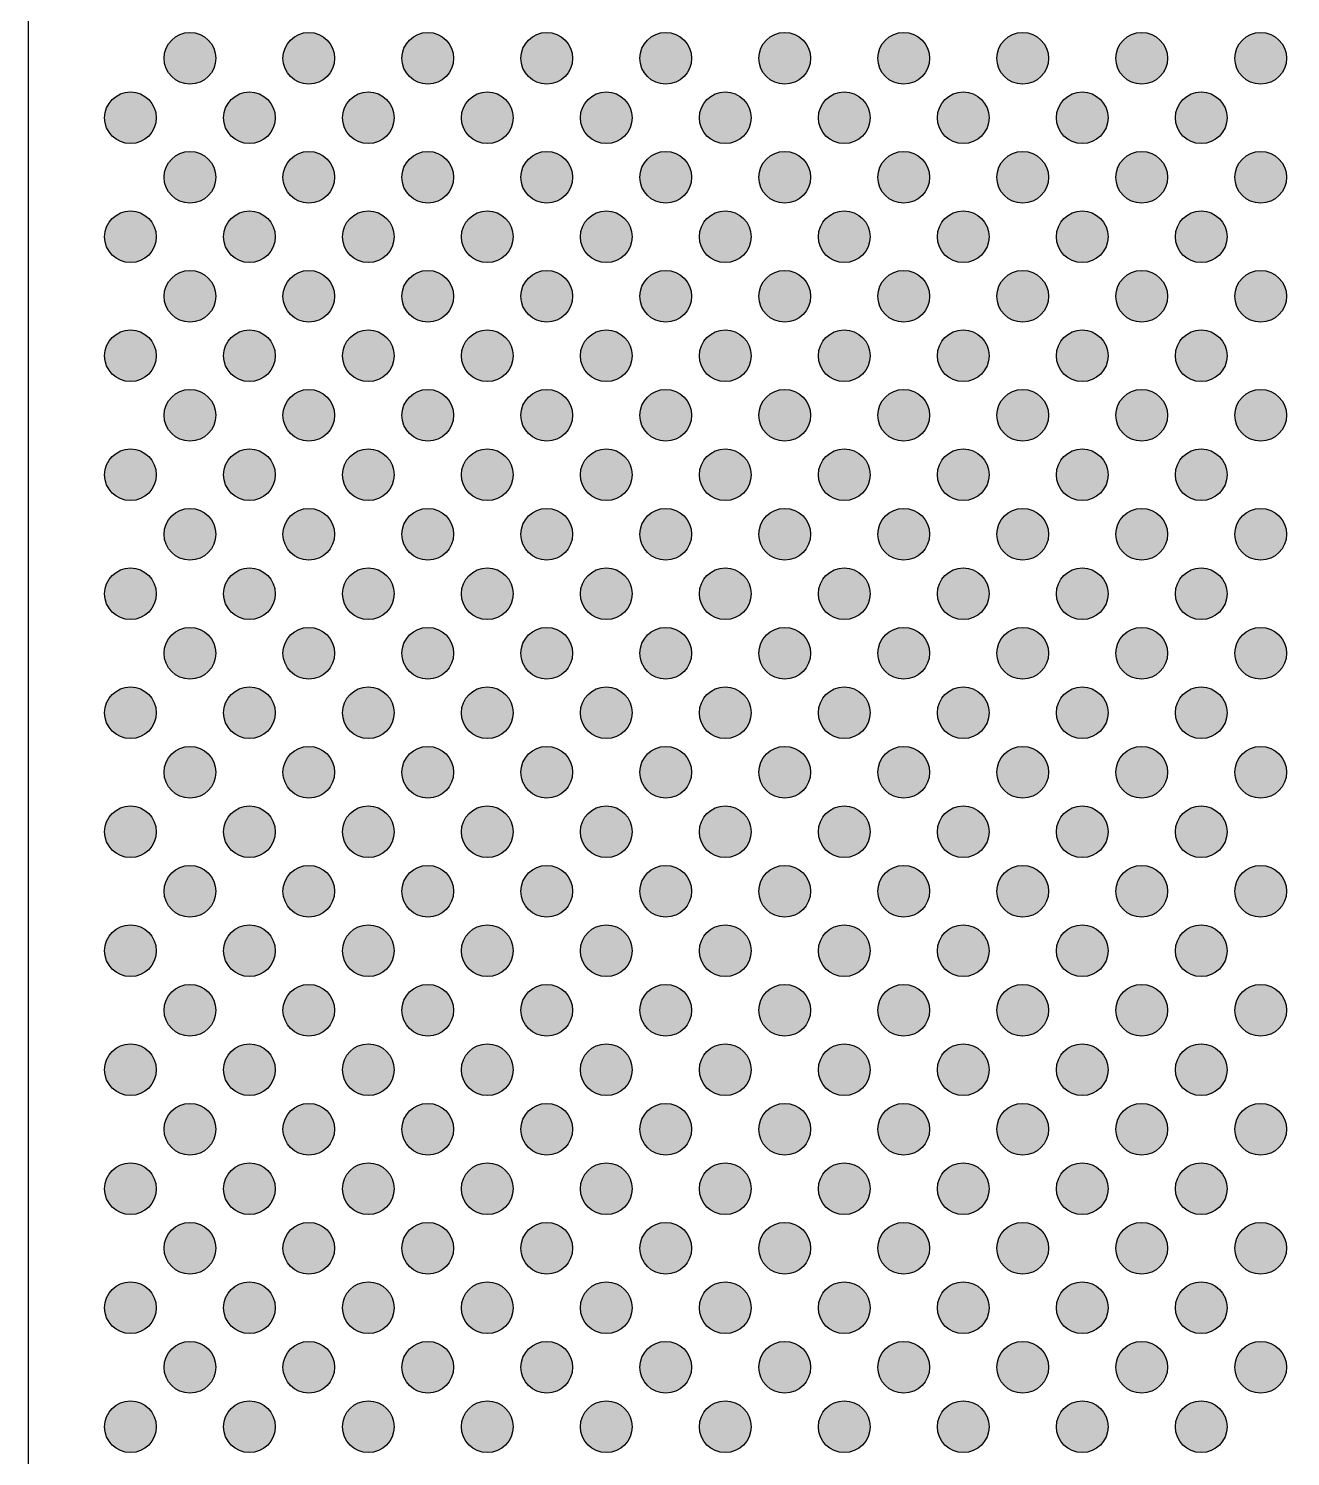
# Model space of a CAD drawing. Extents: x -42000 to 45000, y -40000 to 40000.
# Drawn here: x -26250 to -15750, y -10693 to 1186 of the extents above; entities that cross this region are included whole.
import ezdxf

# ---------------------------------------------------------------- set-up
doc = ezdxf.new("R2010")
doc.units = 0
doc.header["$MEASUREMENT"] = 0
doc.layers.add('PKG_OUTLINE', color=81, linetype='CONTINUOUS')
doc.layers.add('SOLDERMASK_PADS_BTM', color=12, linetype='CONTINUOUS')

msp = doc.modelspace()

# ---------------------------------------------------------------- hatches: boundary and pattern name
at = {"layer": 'SOLDERMASK_PADS_BTM'}
h = msp.add_hatch(color=256, dxfattribs=at)
edge = h.paths.add_edge_path()
edge.add_arc((-24907, 939), 215, 0, 360, ccw=False)
h = msp.add_hatch(color=256, dxfattribs=at)
edge = h.paths.add_edge_path()
edge.add_arc((-23918, 939), 215, 0, 360, ccw=False)
h = msp.add_hatch(color=256, dxfattribs=at)
edge = h.paths.add_edge_path()
edge.add_arc((-22928, 939), 215, 0, 360, ccw=False)
h = msp.add_hatch(color=256, dxfattribs=at)
edge = h.paths.add_edge_path()
edge.add_arc((-21938, 939), 215, 0, 360, ccw=False)
h = msp.add_hatch(color=256, dxfattribs=at)
edge = h.paths.add_edge_path()
edge.add_arc((-20948, 939), 215, 0, 360, ccw=False)
h = msp.add_hatch(color=256, dxfattribs=at)
edge = h.paths.add_edge_path()
edge.add_arc((-19958, 939), 215, 0, 360, ccw=False)
h = msp.add_hatch(color=256, dxfattribs=at)
edge = h.paths.add_edge_path()
edge.add_arc((-18968, 939), 215, 0, 360, ccw=False)
h = msp.add_hatch(color=256, dxfattribs=at)
edge = h.paths.add_edge_path()
edge.add_arc((-17978, 939), 215, 0, 360, ccw=False)
h = msp.add_hatch(color=256, dxfattribs=at)
edge = h.paths.add_edge_path()
edge.add_arc((-16988, 939), 215, 0, 360, ccw=False)
h = msp.add_hatch(color=256, dxfattribs=at)
edge = h.paths.add_edge_path()
edge.add_arc((-15998, 939), 215, 0, 360, ccw=False)
h = msp.add_hatch(color=256, dxfattribs=at)
edge = h.paths.add_edge_path()
edge.add_arc((-25402, 444), 215, 0, 360, ccw=False)
h = msp.add_hatch(color=256, dxfattribs=at)
edge = h.paths.add_edge_path()
edge.add_arc((-24412, 444), 215, 0, 360, ccw=False)
h = msp.add_hatch(color=256, dxfattribs=at)
edge = h.paths.add_edge_path()
edge.add_arc((-23423, 444), 215, 0, 360, ccw=False)
h = msp.add_hatch(color=256, dxfattribs=at)
edge = h.paths.add_edge_path()
edge.add_arc((-22433, 444), 215, 0, 360, ccw=False)
h = msp.add_hatch(color=256, dxfattribs=at)
edge = h.paths.add_edge_path()
edge.add_arc((-21443, 444), 215, 0, 360, ccw=False)
h = msp.add_hatch(color=256, dxfattribs=at)
edge = h.paths.add_edge_path()
edge.add_arc((-20453, 444), 215, 0, 360, ccw=False)
h = msp.add_hatch(color=256, dxfattribs=at)
edge = h.paths.add_edge_path()
edge.add_arc((-19463, 444), 215, 0, 360, ccw=False)
h = msp.add_hatch(color=256, dxfattribs=at)
edge = h.paths.add_edge_path()
edge.add_arc((-18473, 444), 215, 0, 360, ccw=False)
h = msp.add_hatch(color=256, dxfattribs=at)
edge = h.paths.add_edge_path()
edge.add_arc((-17483, 444), 215, 0, 360, ccw=False)
h = msp.add_hatch(color=256, dxfattribs=at)
edge = h.paths.add_edge_path()
edge.add_arc((-16493, 444), 215, 0, 360, ccw=False)
h = msp.add_hatch(color=256, dxfattribs=at)
edge = h.paths.add_edge_path()
edge.add_arc((-24907, -51), 215, 0, 360, ccw=False)
h = msp.add_hatch(color=256, dxfattribs=at)
edge = h.paths.add_edge_path()
edge.add_arc((-23918, -51), 215, 0, 360, ccw=False)
h = msp.add_hatch(color=256, dxfattribs=at)
edge = h.paths.add_edge_path()
edge.add_arc((-22928, -51), 215, 0, 360, ccw=False)
h = msp.add_hatch(color=256, dxfattribs=at)
edge = h.paths.add_edge_path()
edge.add_arc((-21938, -51), 215, 0, 360, ccw=False)
h = msp.add_hatch(color=256, dxfattribs=at)
edge = h.paths.add_edge_path()
edge.add_arc((-20948, -51), 215, 0, 360, ccw=False)
h = msp.add_hatch(color=256, dxfattribs=at)
edge = h.paths.add_edge_path()
edge.add_arc((-19958, -51), 215, 0, 360, ccw=False)
h = msp.add_hatch(color=256, dxfattribs=at)
edge = h.paths.add_edge_path()
edge.add_arc((-18968, -51), 215, 0, 360, ccw=False)
h = msp.add_hatch(color=256, dxfattribs=at)
edge = h.paths.add_edge_path()
edge.add_arc((-17978, -51), 215, 0, 360, ccw=False)
h = msp.add_hatch(color=256, dxfattribs=at)
edge = h.paths.add_edge_path()
edge.add_arc((-16988, -51), 215, 0, 360, ccw=False)
h = msp.add_hatch(color=256, dxfattribs=at)
edge = h.paths.add_edge_path()
edge.add_arc((-15998, -51), 215, 0, 360, ccw=False)
h = msp.add_hatch(color=256, dxfattribs=at)
edge = h.paths.add_edge_path()
edge.add_arc((-25402, -546), 215, 0, 360, ccw=False)
h = msp.add_hatch(color=256, dxfattribs=at)
edge = h.paths.add_edge_path()
edge.add_arc((-24412, -546), 215, 0, 360, ccw=False)
h = msp.add_hatch(color=256, dxfattribs=at)
edge = h.paths.add_edge_path()
edge.add_arc((-23423, -546), 215, 0, 360, ccw=False)
h = msp.add_hatch(color=256, dxfattribs=at)
edge = h.paths.add_edge_path()
edge.add_arc((-22433, -546), 215, 0, 360, ccw=False)
h = msp.add_hatch(color=256, dxfattribs=at)
edge = h.paths.add_edge_path()
edge.add_arc((-21443, -546), 215, 0, 360, ccw=False)
h = msp.add_hatch(color=256, dxfattribs=at)
edge = h.paths.add_edge_path()
edge.add_arc((-20453, -546), 215, 0, 360, ccw=False)
h = msp.add_hatch(color=256, dxfattribs=at)
edge = h.paths.add_edge_path()
edge.add_arc((-19463, -546), 215, 0, 360, ccw=False)
h = msp.add_hatch(color=256, dxfattribs=at)
edge = h.paths.add_edge_path()
edge.add_arc((-18473, -546), 215, 0, 360, ccw=False)
h = msp.add_hatch(color=256, dxfattribs=at)
edge = h.paths.add_edge_path()
edge.add_arc((-17483, -546), 215, 0, 360, ccw=False)
h = msp.add_hatch(color=256, dxfattribs=at)
edge = h.paths.add_edge_path()
edge.add_arc((-16493, -546), 215, 0, 360, ccw=False)
h = msp.add_hatch(color=256, dxfattribs=at)
edge = h.paths.add_edge_path()
edge.add_arc((-24907, -1041), 215, 0, 360, ccw=False)
h = msp.add_hatch(color=256, dxfattribs=at)
edge = h.paths.add_edge_path()
edge.add_arc((-23918, -1041), 215, 0, 360, ccw=False)
h = msp.add_hatch(color=256, dxfattribs=at)
edge = h.paths.add_edge_path()
edge.add_arc((-22928, -1041), 215, 0, 360, ccw=False)
h = msp.add_hatch(color=256, dxfattribs=at)
edge = h.paths.add_edge_path()
edge.add_arc((-21938, -1041), 215, 0, 360, ccw=False)
h = msp.add_hatch(color=256, dxfattribs=at)
edge = h.paths.add_edge_path()
edge.add_arc((-20948, -1041), 215, 0, 360, ccw=False)
h = msp.add_hatch(color=256, dxfattribs=at)
edge = h.paths.add_edge_path()
edge.add_arc((-19958, -1041), 215, 0, 360, ccw=False)
h = msp.add_hatch(color=256, dxfattribs=at)
edge = h.paths.add_edge_path()
edge.add_arc((-18968, -1041), 215, 0, 360, ccw=False)
h = msp.add_hatch(color=256, dxfattribs=at)
edge = h.paths.add_edge_path()
edge.add_arc((-17978, -1041), 215, 0, 360, ccw=False)
h = msp.add_hatch(color=256, dxfattribs=at)
edge = h.paths.add_edge_path()
edge.add_arc((-16988, -1041), 215, 0, 360, ccw=False)
h = msp.add_hatch(color=256, dxfattribs=at)
edge = h.paths.add_edge_path()
edge.add_arc((-15998, -1041), 215, 0, 360, ccw=False)
h = msp.add_hatch(color=256, dxfattribs=at)
edge = h.paths.add_edge_path()
edge.add_arc((-25402, -1536), 215, 0, 360, ccw=False)
h = msp.add_hatch(color=256, dxfattribs=at)
edge = h.paths.add_edge_path()
edge.add_arc((-24412, -1536), 215, 0, 360, ccw=False)
h = msp.add_hatch(color=256, dxfattribs=at)
edge = h.paths.add_edge_path()
edge.add_arc((-23423, -1536), 215, 0, 360, ccw=False)
h = msp.add_hatch(color=256, dxfattribs=at)
edge = h.paths.add_edge_path()
edge.add_arc((-22433, -1536), 215, 0, 360, ccw=False)
h = msp.add_hatch(color=256, dxfattribs=at)
edge = h.paths.add_edge_path()
edge.add_arc((-21443, -1536), 215, 0, 360, ccw=False)
h = msp.add_hatch(color=256, dxfattribs=at)
edge = h.paths.add_edge_path()
edge.add_arc((-20453, -1536), 215, 0, 360, ccw=False)
h = msp.add_hatch(color=256, dxfattribs=at)
edge = h.paths.add_edge_path()
edge.add_arc((-19463, -1536), 215, 0, 360, ccw=False)
h = msp.add_hatch(color=256, dxfattribs=at)
edge = h.paths.add_edge_path()
edge.add_arc((-18473, -1536), 215, 0, 360, ccw=False)
h = msp.add_hatch(color=256, dxfattribs=at)
edge = h.paths.add_edge_path()
edge.add_arc((-17483, -1536), 215, 0, 360, ccw=False)
h = msp.add_hatch(color=256, dxfattribs=at)
edge = h.paths.add_edge_path()
edge.add_arc((-16493, -1536), 215, 0, 360, ccw=False)
h = msp.add_hatch(color=256, dxfattribs=at)
edge = h.paths.add_edge_path()
edge.add_arc((-24907, -2031), 215, 0, 360, ccw=False)
h = msp.add_hatch(color=256, dxfattribs=at)
edge = h.paths.add_edge_path()
edge.add_arc((-23918, -2031), 215, 0, 360, ccw=False)
h = msp.add_hatch(color=256, dxfattribs=at)
edge = h.paths.add_edge_path()
edge.add_arc((-22928, -2031), 215, 0, 360, ccw=False)
h = msp.add_hatch(color=256, dxfattribs=at)
edge = h.paths.add_edge_path()
edge.add_arc((-21938, -2031), 215, 0, 360, ccw=False)
h = msp.add_hatch(color=256, dxfattribs=at)
edge = h.paths.add_edge_path()
edge.add_arc((-20948, -2031), 215, 0, 360, ccw=False)
h = msp.add_hatch(color=256, dxfattribs=at)
edge = h.paths.add_edge_path()
edge.add_arc((-19958, -2031), 215, 0, 360, ccw=False)
h = msp.add_hatch(color=256, dxfattribs=at)
edge = h.paths.add_edge_path()
edge.add_arc((-18968, -2031), 215, 0, 360, ccw=False)
h = msp.add_hatch(color=256, dxfattribs=at)
edge = h.paths.add_edge_path()
edge.add_arc((-17978, -2031), 215, 0, 360, ccw=False)
h = msp.add_hatch(color=256, dxfattribs=at)
edge = h.paths.add_edge_path()
edge.add_arc((-16988, -2031), 215, 0, 360, ccw=False)
h = msp.add_hatch(color=256, dxfattribs=at)
edge = h.paths.add_edge_path()
edge.add_arc((-15998, -2031), 215, 0, 360, ccw=False)
h = msp.add_hatch(color=256, dxfattribs=at)
edge = h.paths.add_edge_path()
edge.add_arc((-25402, -2526), 215, 0, 360, ccw=False)
h = msp.add_hatch(color=256, dxfattribs=at)
edge = h.paths.add_edge_path()
edge.add_arc((-24412, -2526), 215, 0, 360, ccw=False)
h = msp.add_hatch(color=256, dxfattribs=at)
edge = h.paths.add_edge_path()
edge.add_arc((-23423, -2526), 215, 0, 360, ccw=False)
h = msp.add_hatch(color=256, dxfattribs=at)
edge = h.paths.add_edge_path()
edge.add_arc((-22433, -2526), 215, 0, 360, ccw=False)
h = msp.add_hatch(color=256, dxfattribs=at)
edge = h.paths.add_edge_path()
edge.add_arc((-21443, -2526), 215, 0, 360, ccw=False)
h = msp.add_hatch(color=256, dxfattribs=at)
edge = h.paths.add_edge_path()
edge.add_arc((-20453, -2526), 215, 0, 360, ccw=False)
h = msp.add_hatch(color=256, dxfattribs=at)
edge = h.paths.add_edge_path()
edge.add_arc((-19463, -2526), 215, 0, 360, ccw=False)
h = msp.add_hatch(color=256, dxfattribs=at)
edge = h.paths.add_edge_path()
edge.add_arc((-18473, -2526), 215, 0, 360, ccw=False)
h = msp.add_hatch(color=256, dxfattribs=at)
edge = h.paths.add_edge_path()
edge.add_arc((-17483, -2526), 215, 0, 360, ccw=False)
h = msp.add_hatch(color=256, dxfattribs=at)
edge = h.paths.add_edge_path()
edge.add_arc((-16493, -2526), 215, 0, 360, ccw=False)
h = msp.add_hatch(color=256, dxfattribs=at)
edge = h.paths.add_edge_path()
edge.add_arc((-24907, -3021), 215, 0, 360, ccw=False)
h = msp.add_hatch(color=256, dxfattribs=at)
edge = h.paths.add_edge_path()
edge.add_arc((-23918, -3021), 215, 0, 360, ccw=False)
h = msp.add_hatch(color=256, dxfattribs=at)
edge = h.paths.add_edge_path()
edge.add_arc((-22928, -3021), 215, 0, 360, ccw=False)
h = msp.add_hatch(color=256, dxfattribs=at)
edge = h.paths.add_edge_path()
edge.add_arc((-21938, -3021), 215, 0, 360, ccw=False)
h = msp.add_hatch(color=256, dxfattribs=at)
edge = h.paths.add_edge_path()
edge.add_arc((-20948, -3021), 215, 0, 360, ccw=False)
h = msp.add_hatch(color=256, dxfattribs=at)
edge = h.paths.add_edge_path()
edge.add_arc((-19958, -3021), 215, 0, 360, ccw=False)
h = msp.add_hatch(color=256, dxfattribs=at)
edge = h.paths.add_edge_path()
edge.add_arc((-18968, -3021), 215, 0, 360, ccw=False)
h = msp.add_hatch(color=256, dxfattribs=at)
edge = h.paths.add_edge_path()
edge.add_arc((-17978, -3021), 215, 0, 360, ccw=False)
h = msp.add_hatch(color=256, dxfattribs=at)
edge = h.paths.add_edge_path()
edge.add_arc((-16988, -3021), 215, 0, 360, ccw=False)
h = msp.add_hatch(color=256, dxfattribs=at)
edge = h.paths.add_edge_path()
edge.add_arc((-15998, -3021), 215, 0, 360, ccw=False)
h = msp.add_hatch(color=256, dxfattribs=at)
edge = h.paths.add_edge_path()
edge.add_arc((-25402, -3516), 215, 0, 360, ccw=False)
h = msp.add_hatch(color=256, dxfattribs=at)
edge = h.paths.add_edge_path()
edge.add_arc((-24412, -3516), 215, 0, 360, ccw=False)
h = msp.add_hatch(color=256, dxfattribs=at)
edge = h.paths.add_edge_path()
edge.add_arc((-23423, -3516), 215, 0, 360, ccw=False)
h = msp.add_hatch(color=256, dxfattribs=at)
edge = h.paths.add_edge_path()
edge.add_arc((-22433, -3516), 215, 0, 360, ccw=False)
h = msp.add_hatch(color=256, dxfattribs=at)
edge = h.paths.add_edge_path()
edge.add_arc((-21443, -3516), 215, 0, 360, ccw=False)
h = msp.add_hatch(color=256, dxfattribs=at)
edge = h.paths.add_edge_path()
edge.add_arc((-20453, -3516), 215, 0, 360, ccw=False)
h = msp.add_hatch(color=256, dxfattribs=at)
edge = h.paths.add_edge_path()
edge.add_arc((-19463, -3516), 215, 0, 360, ccw=False)
h = msp.add_hatch(color=256, dxfattribs=at)
edge = h.paths.add_edge_path()
edge.add_arc((-18473, -3516), 215, 0, 360, ccw=False)
h = msp.add_hatch(color=256, dxfattribs=at)
edge = h.paths.add_edge_path()
edge.add_arc((-17483, -3516), 215, 0, 360, ccw=False)
h = msp.add_hatch(color=256, dxfattribs=at)
edge = h.paths.add_edge_path()
edge.add_arc((-16493, -3516), 215, 0, 360, ccw=False)
h = msp.add_hatch(color=256, dxfattribs=at)
edge = h.paths.add_edge_path()
edge.add_arc((-24907, -4011), 215, 0, 360, ccw=False)
h = msp.add_hatch(color=256, dxfattribs=at)
edge = h.paths.add_edge_path()
edge.add_arc((-23918, -4011), 215, 0, 360, ccw=False)
h = msp.add_hatch(color=256, dxfattribs=at)
edge = h.paths.add_edge_path()
edge.add_arc((-22928, -4011), 215, 0, 360, ccw=False)
h = msp.add_hatch(color=256, dxfattribs=at)
edge = h.paths.add_edge_path()
edge.add_arc((-21938, -4011), 215, 0, 360, ccw=False)
h = msp.add_hatch(color=256, dxfattribs=at)
edge = h.paths.add_edge_path()
edge.add_arc((-20948, -4011), 215, 0, 360, ccw=False)
h = msp.add_hatch(color=256, dxfattribs=at)
edge = h.paths.add_edge_path()
edge.add_arc((-19958, -4011), 215, 0, 360, ccw=False)
h = msp.add_hatch(color=256, dxfattribs=at)
edge = h.paths.add_edge_path()
edge.add_arc((-18968, -4011), 215, 0, 360, ccw=False)
h = msp.add_hatch(color=256, dxfattribs=at)
edge = h.paths.add_edge_path()
edge.add_arc((-17978, -4011), 215, 0, 360, ccw=False)
h = msp.add_hatch(color=256, dxfattribs=at)
edge = h.paths.add_edge_path()
edge.add_arc((-16988, -4011), 215, 0, 360, ccw=False)
h = msp.add_hatch(color=256, dxfattribs=at)
edge = h.paths.add_edge_path()
edge.add_arc((-15998, -4011), 215, 0, 360, ccw=False)
h = msp.add_hatch(color=256, dxfattribs=at)
edge = h.paths.add_edge_path()
edge.add_arc((-25402, -4506), 215, 0, 360, ccw=False)
h = msp.add_hatch(color=256, dxfattribs=at)
edge = h.paths.add_edge_path()
edge.add_arc((-24412, -4506), 215, 0, 360, ccw=False)
h = msp.add_hatch(color=256, dxfattribs=at)
edge = h.paths.add_edge_path()
edge.add_arc((-23423, -4506), 215, 0, 360, ccw=False)
h = msp.add_hatch(color=256, dxfattribs=at)
edge = h.paths.add_edge_path()
edge.add_arc((-22433, -4506), 215, 0, 360, ccw=False)
h = msp.add_hatch(color=256, dxfattribs=at)
edge = h.paths.add_edge_path()
edge.add_arc((-21443, -4506), 215, 0, 360, ccw=False)
h = msp.add_hatch(color=256, dxfattribs=at)
edge = h.paths.add_edge_path()
edge.add_arc((-20453, -4506), 215, 0, 360, ccw=False)
h = msp.add_hatch(color=256, dxfattribs=at)
edge = h.paths.add_edge_path()
edge.add_arc((-19463, -4506), 215, 0, 360, ccw=False)
h = msp.add_hatch(color=256, dxfattribs=at)
edge = h.paths.add_edge_path()
edge.add_arc((-18473, -4506), 215, 0, 360, ccw=False)
h = msp.add_hatch(color=256, dxfattribs=at)
edge = h.paths.add_edge_path()
edge.add_arc((-17483, -4506), 215, 0, 360, ccw=False)
h = msp.add_hatch(color=256, dxfattribs=at)
edge = h.paths.add_edge_path()
edge.add_arc((-16493, -4506), 215, 0, 360, ccw=False)
h = msp.add_hatch(color=256, dxfattribs=at)
edge = h.paths.add_edge_path()
edge.add_arc((-24907, -5001), 215, 0, 360, ccw=False)
h = msp.add_hatch(color=256, dxfattribs=at)
edge = h.paths.add_edge_path()
edge.add_arc((-23918, -5001), 215, 0, 360, ccw=False)
h = msp.add_hatch(color=256, dxfattribs=at)
edge = h.paths.add_edge_path()
edge.add_arc((-22928, -5001), 215, 0, 360, ccw=False)
h = msp.add_hatch(color=256, dxfattribs=at)
edge = h.paths.add_edge_path()
edge.add_arc((-21938, -5001), 215, 0, 360, ccw=False)
h = msp.add_hatch(color=256, dxfattribs=at)
edge = h.paths.add_edge_path()
edge.add_arc((-20948, -5001), 215, 0, 360, ccw=False)
h = msp.add_hatch(color=256, dxfattribs=at)
edge = h.paths.add_edge_path()
edge.add_arc((-19958, -5001), 215, 0, 360, ccw=False)
h = msp.add_hatch(color=256, dxfattribs=at)
edge = h.paths.add_edge_path()
edge.add_arc((-18968, -5001), 215, 0, 360, ccw=False)
h = msp.add_hatch(color=256, dxfattribs=at)
edge = h.paths.add_edge_path()
edge.add_arc((-17978, -5001), 215, 0, 360, ccw=False)
h = msp.add_hatch(color=256, dxfattribs=at)
edge = h.paths.add_edge_path()
edge.add_arc((-16988, -5001), 215, 0, 360, ccw=False)
h = msp.add_hatch(color=256, dxfattribs=at)
edge = h.paths.add_edge_path()
edge.add_arc((-15998, -5001), 215, 0, 360, ccw=False)
h = msp.add_hatch(color=256, dxfattribs=at)
edge = h.paths.add_edge_path()
edge.add_arc((-25402, -5496), 215, 0, 360, ccw=False)
h = msp.add_hatch(color=256, dxfattribs=at)
edge = h.paths.add_edge_path()
edge.add_arc((-24412, -5496), 215, 0, 360, ccw=False)
h = msp.add_hatch(color=256, dxfattribs=at)
edge = h.paths.add_edge_path()
edge.add_arc((-23423, -5496), 215, 0, 360, ccw=False)
h = msp.add_hatch(color=256, dxfattribs=at)
edge = h.paths.add_edge_path()
edge.add_arc((-22433, -5496), 215, 0, 360, ccw=False)
h = msp.add_hatch(color=256, dxfattribs=at)
edge = h.paths.add_edge_path()
edge.add_arc((-21443, -5496), 215, 0, 360, ccw=False)
h = msp.add_hatch(color=256, dxfattribs=at)
edge = h.paths.add_edge_path()
edge.add_arc((-20453, -5496), 215, 0, 360, ccw=False)
h = msp.add_hatch(color=256, dxfattribs=at)
edge = h.paths.add_edge_path()
edge.add_arc((-19463, -5496), 215, 0, 360, ccw=False)
h = msp.add_hatch(color=256, dxfattribs=at)
edge = h.paths.add_edge_path()
edge.add_arc((-18473, -5496), 215, 0, 360, ccw=False)
h = msp.add_hatch(color=256, dxfattribs=at)
edge = h.paths.add_edge_path()
edge.add_arc((-17483, -5496), 215, 0, 360, ccw=False)
h = msp.add_hatch(color=256, dxfattribs=at)
edge = h.paths.add_edge_path()
edge.add_arc((-16493, -5496), 215, 0, 360, ccw=False)
h = msp.add_hatch(color=256, dxfattribs=at)
edge = h.paths.add_edge_path()
edge.add_arc((-24907, -5991), 215, 0, 360, ccw=False)
h = msp.add_hatch(color=256, dxfattribs=at)
edge = h.paths.add_edge_path()
edge.add_arc((-23918, -5991), 215, 0, 360, ccw=False)
h = msp.add_hatch(color=256, dxfattribs=at)
edge = h.paths.add_edge_path()
edge.add_arc((-22928, -5991), 215, 0, 360, ccw=False)
h = msp.add_hatch(color=256, dxfattribs=at)
edge = h.paths.add_edge_path()
edge.add_arc((-21938, -5991), 215, 0, 360, ccw=False)
h = msp.add_hatch(color=256, dxfattribs=at)
edge = h.paths.add_edge_path()
edge.add_arc((-20948, -5991), 215, 0, 360, ccw=False)
h = msp.add_hatch(color=256, dxfattribs=at)
edge = h.paths.add_edge_path()
edge.add_arc((-19958, -5991), 215, 0, 360, ccw=False)
h = msp.add_hatch(color=256, dxfattribs=at)
edge = h.paths.add_edge_path()
edge.add_arc((-18968, -5991), 215, 0, 360, ccw=False)
h = msp.add_hatch(color=256, dxfattribs=at)
edge = h.paths.add_edge_path()
edge.add_arc((-17978, -5991), 215, 0, 360, ccw=False)
h = msp.add_hatch(color=256, dxfattribs=at)
edge = h.paths.add_edge_path()
edge.add_arc((-16988, -5991), 215, 0, 360, ccw=False)
h = msp.add_hatch(color=256, dxfattribs=at)
edge = h.paths.add_edge_path()
edge.add_arc((-15998, -5991), 215, 0, 360, ccw=False)
h = msp.add_hatch(color=256, dxfattribs=at)
edge = h.paths.add_edge_path()
edge.add_arc((-25402, -6486), 215, 0, 360, ccw=False)
h = msp.add_hatch(color=256, dxfattribs=at)
edge = h.paths.add_edge_path()
edge.add_arc((-24412, -6486), 215, 0, 360, ccw=False)
h = msp.add_hatch(color=256, dxfattribs=at)
edge = h.paths.add_edge_path()
edge.add_arc((-23423, -6486), 215, 0, 360, ccw=False)
h = msp.add_hatch(color=256, dxfattribs=at)
edge = h.paths.add_edge_path()
edge.add_arc((-22433, -6486), 215, 0, 360, ccw=False)
h = msp.add_hatch(color=256, dxfattribs=at)
edge = h.paths.add_edge_path()
edge.add_arc((-21443, -6486), 215, 0, 360, ccw=False)
h = msp.add_hatch(color=256, dxfattribs=at)
edge = h.paths.add_edge_path()
edge.add_arc((-20453, -6486), 215, 0, 360, ccw=False)
h = msp.add_hatch(color=256, dxfattribs=at)
edge = h.paths.add_edge_path()
edge.add_arc((-19463, -6486), 215, 0, 360, ccw=False)
h = msp.add_hatch(color=256, dxfattribs=at)
edge = h.paths.add_edge_path()
edge.add_arc((-18473, -6486), 215, 0, 360, ccw=False)
h = msp.add_hatch(color=256, dxfattribs=at)
edge = h.paths.add_edge_path()
edge.add_arc((-17483, -6486), 215, 0, 360, ccw=False)
h = msp.add_hatch(color=256, dxfattribs=at)
edge = h.paths.add_edge_path()
edge.add_arc((-16493, -6486), 215, 0, 360, ccw=False)
h = msp.add_hatch(color=256, dxfattribs=at)
edge = h.paths.add_edge_path()
edge.add_arc((-24907, -6981), 215, 0, 360, ccw=False)
h = msp.add_hatch(color=256, dxfattribs=at)
edge = h.paths.add_edge_path()
edge.add_arc((-23918, -6981), 215, 0, 360, ccw=False)
h = msp.add_hatch(color=256, dxfattribs=at)
edge = h.paths.add_edge_path()
edge.add_arc((-22928, -6981), 215, 0, 360, ccw=False)
h = msp.add_hatch(color=256, dxfattribs=at)
edge = h.paths.add_edge_path()
edge.add_arc((-21938, -6981), 215, 0, 360, ccw=False)
h = msp.add_hatch(color=256, dxfattribs=at)
edge = h.paths.add_edge_path()
edge.add_arc((-20948, -6981), 215, 0, 360, ccw=False)
h = msp.add_hatch(color=256, dxfattribs=at)
edge = h.paths.add_edge_path()
edge.add_arc((-19958, -6981), 215, 0, 360, ccw=False)
h = msp.add_hatch(color=256, dxfattribs=at)
edge = h.paths.add_edge_path()
edge.add_arc((-18968, -6981), 215, 0, 360, ccw=False)
h = msp.add_hatch(color=256, dxfattribs=at)
edge = h.paths.add_edge_path()
edge.add_arc((-17978, -6981), 215, 0, 360, ccw=False)
h = msp.add_hatch(color=256, dxfattribs=at)
edge = h.paths.add_edge_path()
edge.add_arc((-16988, -6981), 215, 0, 360, ccw=False)
h = msp.add_hatch(color=256, dxfattribs=at)
edge = h.paths.add_edge_path()
edge.add_arc((-15998, -6981), 215, 0, 360, ccw=False)
h = msp.add_hatch(color=256, dxfattribs=at)
edge = h.paths.add_edge_path()
edge.add_arc((-25402, -7476), 215, 0, 360, ccw=False)
h = msp.add_hatch(color=256, dxfattribs=at)
edge = h.paths.add_edge_path()
edge.add_arc((-24412, -7476), 215, 0, 360, ccw=False)
h = msp.add_hatch(color=256, dxfattribs=at)
edge = h.paths.add_edge_path()
edge.add_arc((-23423, -7476), 215, 0, 360, ccw=False)
h = msp.add_hatch(color=256, dxfattribs=at)
edge = h.paths.add_edge_path()
edge.add_arc((-22433, -7476), 215, 0, 360, ccw=False)
h = msp.add_hatch(color=256, dxfattribs=at)
edge = h.paths.add_edge_path()
edge.add_arc((-21443, -7476), 215, 0, 360, ccw=False)
h = msp.add_hatch(color=256, dxfattribs=at)
edge = h.paths.add_edge_path()
edge.add_arc((-20453, -7476), 215, 0, 360, ccw=False)
h = msp.add_hatch(color=256, dxfattribs=at)
edge = h.paths.add_edge_path()
edge.add_arc((-19463, -7476), 215, 0, 360, ccw=False)
h = msp.add_hatch(color=256, dxfattribs=at)
edge = h.paths.add_edge_path()
edge.add_arc((-18473, -7476), 215, 0, 360, ccw=False)
h = msp.add_hatch(color=256, dxfattribs=at)
edge = h.paths.add_edge_path()
edge.add_arc((-17483, -7476), 215, 0, 360, ccw=False)
h = msp.add_hatch(color=256, dxfattribs=at)
edge = h.paths.add_edge_path()
edge.add_arc((-16493, -7476), 215, 0, 360, ccw=False)
h = msp.add_hatch(color=256, dxfattribs=at)
edge = h.paths.add_edge_path()
edge.add_arc((-24907, -7971), 215, 0, 360, ccw=False)
h = msp.add_hatch(color=256, dxfattribs=at)
edge = h.paths.add_edge_path()
edge.add_arc((-23918, -7971), 215, 0, 360, ccw=False)
h = msp.add_hatch(color=256, dxfattribs=at)
edge = h.paths.add_edge_path()
edge.add_arc((-22928, -7971), 215, 0, 360, ccw=False)
h = msp.add_hatch(color=256, dxfattribs=at)
edge = h.paths.add_edge_path()
edge.add_arc((-21938, -7971), 215, 0, 360, ccw=False)
h = msp.add_hatch(color=256, dxfattribs=at)
edge = h.paths.add_edge_path()
edge.add_arc((-20948, -7971), 215, 0, 360, ccw=False)
h = msp.add_hatch(color=256, dxfattribs=at)
edge = h.paths.add_edge_path()
edge.add_arc((-19958, -7971), 215, 0, 360, ccw=False)
h = msp.add_hatch(color=256, dxfattribs=at)
edge = h.paths.add_edge_path()
edge.add_arc((-18968, -7971), 215, 0, 360, ccw=False)
h = msp.add_hatch(color=256, dxfattribs=at)
edge = h.paths.add_edge_path()
edge.add_arc((-17978, -7971), 215, 0, 360, ccw=False)
h = msp.add_hatch(color=256, dxfattribs=at)
edge = h.paths.add_edge_path()
edge.add_arc((-16988, -7971), 215, 0, 360, ccw=False)
h = msp.add_hatch(color=256, dxfattribs=at)
edge = h.paths.add_edge_path()
edge.add_arc((-15998, -7971), 215, 0, 360, ccw=False)
h = msp.add_hatch(color=256, dxfattribs=at)
edge = h.paths.add_edge_path()
edge.add_arc((-25402, -8466), 215, 0, 360, ccw=False)
h = msp.add_hatch(color=256, dxfattribs=at)
edge = h.paths.add_edge_path()
edge.add_arc((-24412, -8466), 215, 0, 360, ccw=False)
h = msp.add_hatch(color=256, dxfattribs=at)
edge = h.paths.add_edge_path()
edge.add_arc((-23423, -8466), 215, 0, 360, ccw=False)
h = msp.add_hatch(color=256, dxfattribs=at)
edge = h.paths.add_edge_path()
edge.add_arc((-22433, -8466), 215, 0, 360, ccw=False)
h = msp.add_hatch(color=256, dxfattribs=at)
edge = h.paths.add_edge_path()
edge.add_arc((-21443, -8466), 215, 0, 360, ccw=False)
h = msp.add_hatch(color=256, dxfattribs=at)
edge = h.paths.add_edge_path()
edge.add_arc((-20453, -8466), 215, 0, 360, ccw=False)
h = msp.add_hatch(color=256, dxfattribs=at)
edge = h.paths.add_edge_path()
edge.add_arc((-19463, -8466), 215, 0, 360, ccw=False)
h = msp.add_hatch(color=256, dxfattribs=at)
edge = h.paths.add_edge_path()
edge.add_arc((-18473, -8466), 215, 0, 360, ccw=False)
h = msp.add_hatch(color=256, dxfattribs=at)
edge = h.paths.add_edge_path()
edge.add_arc((-17483, -8466), 215, 0, 360, ccw=False)
h = msp.add_hatch(color=256, dxfattribs=at)
edge = h.paths.add_edge_path()
edge.add_arc((-16493, -8466), 215, 0, 360, ccw=False)
h = msp.add_hatch(color=256, dxfattribs=at)
edge = h.paths.add_edge_path()
edge.add_arc((-24907, -8961), 215, 0, 360, ccw=False)
h = msp.add_hatch(color=256, dxfattribs=at)
edge = h.paths.add_edge_path()
edge.add_arc((-23918, -8961), 215, 0, 360, ccw=False)
h = msp.add_hatch(color=256, dxfattribs=at)
edge = h.paths.add_edge_path()
edge.add_arc((-22928, -8961), 215, 0, 360, ccw=False)
h = msp.add_hatch(color=256, dxfattribs=at)
edge = h.paths.add_edge_path()
edge.add_arc((-21938, -8961), 215, 0, 360, ccw=False)
h = msp.add_hatch(color=256, dxfattribs=at)
edge = h.paths.add_edge_path()
edge.add_arc((-20948, -8961), 215, 0, 360, ccw=False)
h = msp.add_hatch(color=256, dxfattribs=at)
edge = h.paths.add_edge_path()
edge.add_arc((-19958, -8961), 215, 0, 360, ccw=False)
h = msp.add_hatch(color=256, dxfattribs=at)
edge = h.paths.add_edge_path()
edge.add_arc((-18968, -8961), 215, 0, 360, ccw=False)
h = msp.add_hatch(color=256, dxfattribs=at)
edge = h.paths.add_edge_path()
edge.add_arc((-17978, -8961), 215, 0, 360, ccw=False)
h = msp.add_hatch(color=256, dxfattribs=at)
edge = h.paths.add_edge_path()
edge.add_arc((-16988, -8961), 215, 0, 360, ccw=False)
h = msp.add_hatch(color=256, dxfattribs=at)
edge = h.paths.add_edge_path()
edge.add_arc((-15998, -8961), 215, 0, 360, ccw=False)
h = msp.add_hatch(color=256, dxfattribs=at)
edge = h.paths.add_edge_path()
edge.add_arc((-25402, -9456), 215, 0, 360, ccw=False)
h = msp.add_hatch(color=256, dxfattribs=at)
edge = h.paths.add_edge_path()
edge.add_arc((-24412, -9456), 215, 0, 360, ccw=False)
h = msp.add_hatch(color=256, dxfattribs=at)
edge = h.paths.add_edge_path()
edge.add_arc((-23423, -9456), 215, 0, 360, ccw=False)
h = msp.add_hatch(color=256, dxfattribs=at)
edge = h.paths.add_edge_path()
edge.add_arc((-22433, -9456), 215, 0, 360, ccw=False)
h = msp.add_hatch(color=256, dxfattribs=at)
edge = h.paths.add_edge_path()
edge.add_arc((-21443, -9456), 215, 0, 360, ccw=False)
h = msp.add_hatch(color=256, dxfattribs=at)
edge = h.paths.add_edge_path()
edge.add_arc((-20453, -9456), 215, 0, 360, ccw=False)
h = msp.add_hatch(color=256, dxfattribs=at)
edge = h.paths.add_edge_path()
edge.add_arc((-19463, -9456), 215, 0, 360, ccw=False)
h = msp.add_hatch(color=256, dxfattribs=at)
edge = h.paths.add_edge_path()
edge.add_arc((-18473, -9456), 215, 0, 360, ccw=False)
h = msp.add_hatch(color=256, dxfattribs=at)
edge = h.paths.add_edge_path()
edge.add_arc((-17483, -9456), 215, 0, 360, ccw=False)
h = msp.add_hatch(color=256, dxfattribs=at)
edge = h.paths.add_edge_path()
edge.add_arc((-16493, -9456), 215, 0, 360, ccw=False)
h = msp.add_hatch(color=256, dxfattribs=at)
edge = h.paths.add_edge_path()
edge.add_arc((-24907, -9951), 215, 0, 360, ccw=False)
h = msp.add_hatch(color=256, dxfattribs=at)
edge = h.paths.add_edge_path()
edge.add_arc((-23918, -9951), 215, 0, 360, ccw=False)
h = msp.add_hatch(color=256, dxfattribs=at)
edge = h.paths.add_edge_path()
edge.add_arc((-22928, -9951), 215, 0, 360, ccw=False)
h = msp.add_hatch(color=256, dxfattribs=at)
edge = h.paths.add_edge_path()
edge.add_arc((-21938, -9951), 215, 0, 360, ccw=False)
h = msp.add_hatch(color=256, dxfattribs=at)
edge = h.paths.add_edge_path()
edge.add_arc((-20948, -9951), 215, 0, 360, ccw=False)
h = msp.add_hatch(color=256, dxfattribs=at)
edge = h.paths.add_edge_path()
edge.add_arc((-19958, -9951), 215, 0, 360, ccw=False)
h = msp.add_hatch(color=256, dxfattribs=at)
edge = h.paths.add_edge_path()
edge.add_arc((-18968, -9951), 215, 0, 360, ccw=False)
h = msp.add_hatch(color=256, dxfattribs=at)
edge = h.paths.add_edge_path()
edge.add_arc((-17978, -9951), 215, 0, 360, ccw=False)
h = msp.add_hatch(color=256, dxfattribs=at)
edge = h.paths.add_edge_path()
edge.add_arc((-16988, -9951), 215, 0, 360, ccw=False)
h = msp.add_hatch(color=256, dxfattribs=at)
edge = h.paths.add_edge_path()
edge.add_arc((-15998, -9951), 215, 0, 360, ccw=False)
h = msp.add_hatch(color=256, dxfattribs=at)
edge = h.paths.add_edge_path()
edge.add_arc((-25402, -10446), 215, 0, 360, ccw=False)
h = msp.add_hatch(color=256, dxfattribs=at)
edge = h.paths.add_edge_path()
edge.add_arc((-24412, -10446), 215, 0, 360, ccw=False)
h = msp.add_hatch(color=256, dxfattribs=at)
edge = h.paths.add_edge_path()
edge.add_arc((-23423, -10446), 215, 0, 360, ccw=False)
h = msp.add_hatch(color=256, dxfattribs=at)
edge = h.paths.add_edge_path()
edge.add_arc((-22433, -10446), 215, 0, 360, ccw=False)
h = msp.add_hatch(color=256, dxfattribs=at)
edge = h.paths.add_edge_path()
edge.add_arc((-21443, -10446), 215, 0, 360, ccw=False)
h = msp.add_hatch(color=256, dxfattribs=at)
edge = h.paths.add_edge_path()
edge.add_arc((-20453, -10446), 215, 0, 360, ccw=False)
h = msp.add_hatch(color=256, dxfattribs=at)
edge = h.paths.add_edge_path()
edge.add_arc((-19463, -10446), 215, 0, 360, ccw=False)
h = msp.add_hatch(color=256, dxfattribs=at)
edge = h.paths.add_edge_path()
edge.add_arc((-18473, -10446), 215, 0, 360, ccw=False)
h = msp.add_hatch(color=256, dxfattribs=at)
edge = h.paths.add_edge_path()
edge.add_arc((-17483, -10446), 215, 0, 360, ccw=False)
h = msp.add_hatch(color=256, dxfattribs=at)
edge = h.paths.add_edge_path()
edge.add_arc((-16493, -10446), 215, 0, 360, ccw=False)

# ---------------------------------------------------------------- linework, layer by layer
at = {"layer": 'PKG_OUTLINE'}
msp.add_lwpolyline([(-26250, -22500), (-26250, 22500), (26250, 22500), (26250, -22500)], close=True, dxfattribs=at)
at = {"layer": 'SOLDERMASK_PADS_BTM'}
for centre in [(-24907, 939), (-23918, 939), (-22928, 939), (-21938, 939), (-20948, 939), (-19958, 939), (-18968, 939), (-17978, 939), (-16988, 939), (-15998, 939), (-25402, 444), (-24412, 444), (-23423, 444), (-22433, 444), (-21443, 444), (-20453, 444), (-19463, 444), (-18473, 444), (-17483, 444), (-16493, 444), (-24907, -51), (-23918, -51), (-22928, -51), (-21938, -51), (-20948, -51), (-19958, -51), (-18968, -51), (-17978, -51), (-16988, -51), (-15998, -51), (-25402, -546), (-24412, -546), (-23423, -546), (-22433, -546), (-21443, -546), (-20453, -546), (-19463, -546), (-18473, -546), (-17483, -546), (-16493, -546), (-24907, -1041), (-23918, -1041), (-22928, -1041), (-21938, -1041), (-20948, -1041), (-19958, -1041), (-18968, -1041), (-17978, -1041), (-16988, -1041), (-15998, -1041), (-25402, -1536), (-24412, -1536), (-23423, -1536), (-22433, -1536), (-21443, -1536), (-20453, -1536), (-19463, -1536), (-18473, -1536), (-17483, -1536), (-16493, -1536), (-24907, -2031), (-23918, -2031), (-22928, -2031), (-21938, -2031), (-20948, -2031), (-19958, -2031), (-18968, -2031), (-17978, -2031), (-16988, -2031), (-15998, -2031), (-25402, -2526), (-24412, -2526), (-23423, -2526), (-22433, -2526), (-21443, -2526), (-20453, -2526), (-19463, -2526), (-18473, -2526), (-17483, -2526), (-16493, -2526), (-24907, -3021), (-23918, -3021), (-22928, -3021), (-21938, -3021), (-20948, -3021), (-19958, -3021), (-18968, -3021), (-17978, -3021), (-16988, -3021), (-15998, -3021), (-25402, -3516), (-24412, -3516), (-23423, -3516), (-22433, -3516), (-21443, -3516), (-20453, -3516), (-19463, -3516), (-18473, -3516), (-17483, -3516), (-16493, -3516), (-24907, -4011), (-23918, -4011), (-22928, -4011), (-21938, -4011), (-20948, -4011), (-19958, -4011), (-18968, -4011), (-17978, -4011), (-16988, -4011), (-15998, -4011), (-25402, -4506), (-24412, -4506), (-23423, -4506), (-22433, -4506), (-21443, -4506), (-20453, -4506), (-19463, -4506), (-18473, -4506), (-17483, -4506), (-16493, -4506), (-24907, -5001), (-23918, -5001), (-22928, -5001), (-21938, -5001), (-20948, -5001), (-19958, -5001), (-18968, -5001), (-17978, -5001), (-16988, -5001), (-15998, -5001), (-25402, -5496), (-24412, -5496), (-23423, -5496), (-22433, -5496), (-21443, -5496), (-20453, -5496), (-19463, -5496), (-18473, -5496), (-17483, -5496), (-16493, -5496), (-24907, -5991), (-23918, -5991), (-22928, -5991), (-21938, -5991), (-20948, -5991), (-19958, -5991), (-18968, -5991), (-17978, -5991), (-16988, -5991), (-15998, -5991), (-25402, -6486), (-24412, -6486), (-23423, -6486), (-22433, -6486), (-21443, -6486), (-20453, -6486), (-19463, -6486), (-18473, -6486), (-17483, -6486), (-16493, -6486), (-24907, -6981), (-23918, -6981), (-22928, -6981), (-21938, -6981), (-20948, -6981), (-19958, -6981), (-18968, -6981), (-17978, -6981), (-16988, -6981), (-15998, -6981), (-25402, -7476), (-24412, -7476), (-23423, -7476), (-22433, -7476), (-21443, -7476), (-20453, -7476), (-19463, -7476), (-18473, -7476), (-17483, -7476), (-16493, -7476), (-24907, -7971), (-23918, -7971), (-22928, -7971), (-21938, -7971), (-20948, -7971), (-19958, -7971), (-18968, -7971), (-17978, -7971), (-16988, -7971), (-15998, -7971), (-25402, -8466), (-24412, -8466), (-23423, -8466), (-22433, -8466), (-21443, -8466), (-20453, -8466), (-19463, -8466), (-18473, -8466), (-17483, -8466), (-16493, -8466), (-24907, -8961), (-23918, -8961), (-22928, -8961), (-21938, -8961), (-20948, -8961), (-19958, -8961), (-18968, -8961), (-17978, -8961), (-16988, -8961), (-15998, -8961), (-25402, -9456), (-24412, -9456), (-23423, -9456), (-22433, -9456), (-21443, -9456), (-20453, -9456), (-19463, -9456), (-18473, -9456), (-17483, -9456), (-16493, -9456), (-24907, -9951), (-23918, -9951), (-22928, -9951), (-21938, -9951), (-20948, -9951), (-19958, -9951), (-18968, -9951), (-17978, -9951), (-16988, -9951), (-15998, -9951), (-25402, -10446), (-24412, -10446), (-23423, -10446), (-22433, -10446), (-21443, -10446), (-20453, -10446), (-19463, -10446), (-18473, -10446), (-17483, -10446), (-16493, -10446)]:
    msp.add_circle(centre, 215, dxfattribs=at)

doc.saveas('drawing.dxf')
